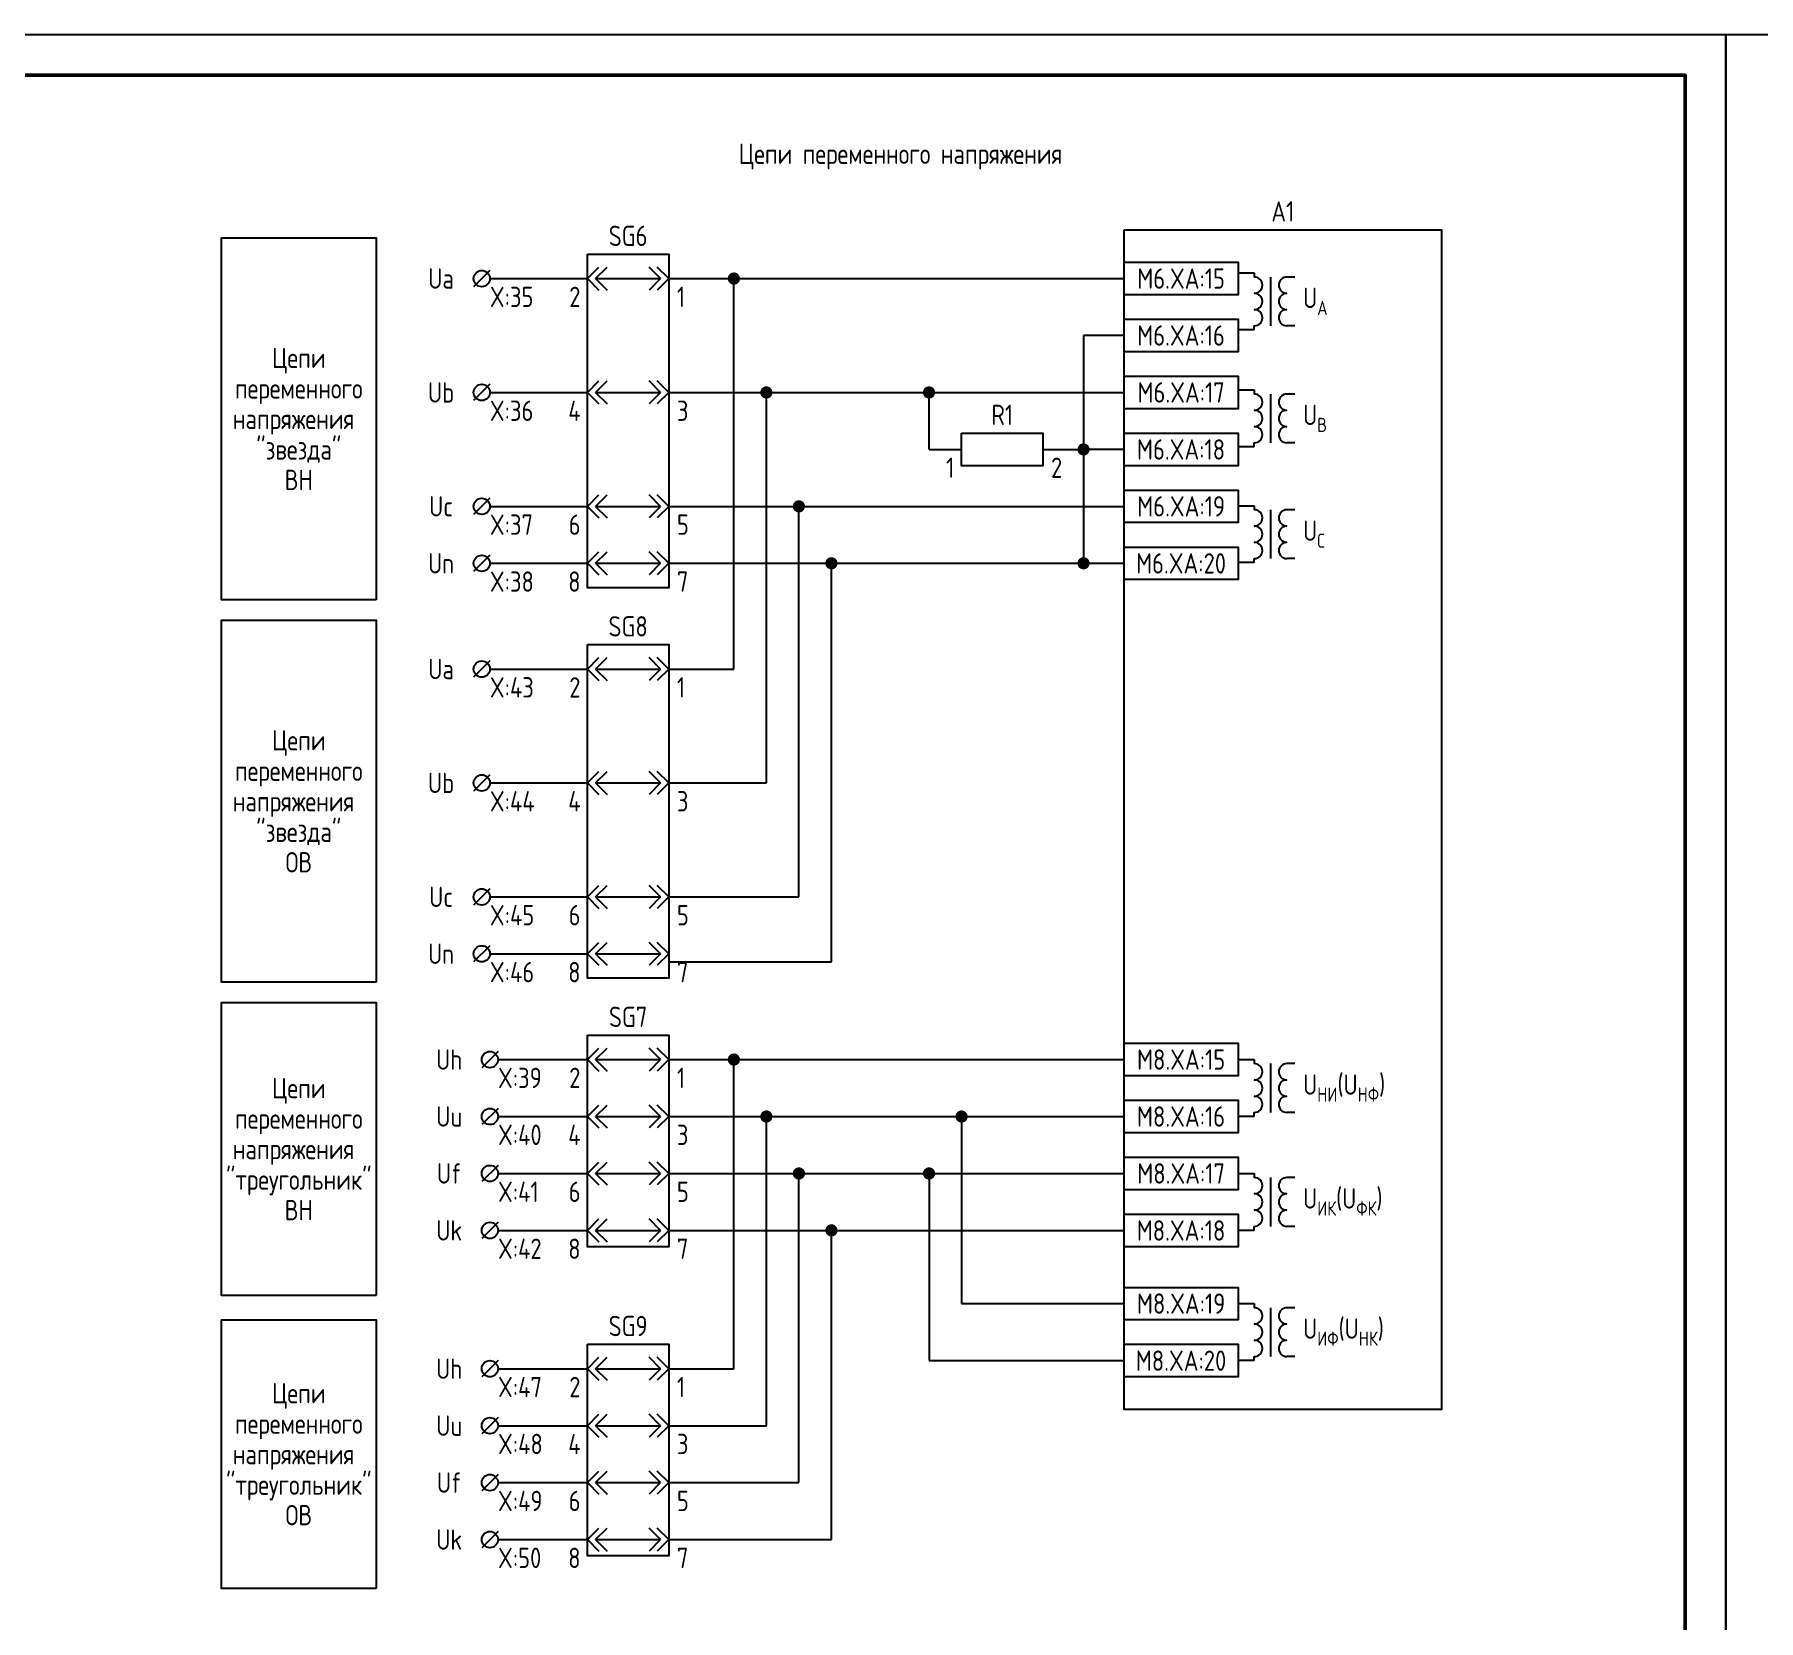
# Model space of a CAD drawing. Header units: millimetres. Extents: x -1117 to 5358, y -90 to 1610.
# Drawn here: x 212 to 424, y 102.1 to 297 of the extents above; entities that cross this region are included whole.
import ezdxf

# ---------------------------------------------------------------- set-up
doc = ezdxf.new("R2010")
doc.units = ezdxf.units.MM
doc.styles.add('Gost_type_A', font='GOST_A.TTF')

# ---------------------------------------------------------------- blocks, each defined once
blk = doc.blocks.new('Формат_А3')
blk.add_lwpolyline([(-420, 297), (0, 297), (0, 0), (-420, 0)], close=True)
at = {"lineweight": 50}
blk.add_lwpolyline([(-400, 292), (-5, 292), (-5, 5), (-400, 5)], close=True, dxfattribs=at)
blk = doc.blocks.new('БИ_разъем')
for p, q in [((0, 0), (1.41, 1.41)), ((0, 0), (1.41, 1.41)), ((0, 0), (1.41, -1.41)), ((0, 0), (1.41, -1.41)), ((1, 0), (2.41, 1.41)), ((1, 0), (2.41, -1.41)), ((1, 0), (9, 0)), ((9, 0), (7.59, 1.41)), ((9, 0), (7.59, -1.41)), ((10, 0), (8.59, 1.41)), ((10, 0), (8.59, 1.41)), ((10, 0), (8.59, -1.41)), ((10, 0), (8.59, -1.41))]:
    blk.add_line(p, q)
blk = doc.blocks.new('POINT')
at = {"const_width": 0.75}
blk.add_lwpolyline([(-0.375, 0, 1), (0.375, 0, 1)], format="xyb", close=True, dxfattribs=at)

msp = doc.modelspace()

# ---------------------------------------------------------------- linework, layer by layer
for p, q in [((268, 268), (266, 266)), ((268, 267), (280, 267)), ((290, 267), (346, 267)), ((298, 219), (298, 267)), ((346, 260), (341, 260)), ((341, 260), (341, 232)), ((268, 254), (266, 252)), ((268, 253), (280, 253)), ((290, 253), (346, 253)), ((302, 205), (302, 253)), ((322, 246), (322, 253)), ((322, 246), (326, 246)), ((336, 246), (341, 246)), ((346, 246), (341, 246)), ((268, 240), (266, 238)), ((268, 239), (280, 239)), ((290, 239), (346, 239)), ((306, 191), (306, 239)), ((268, 233), (266, 231)), ((268, 232), (280, 232)), ((290, 232), (346, 232)), ((310, 183), (310, 232)), ((268, 220), (266, 218)), ((268, 219), (280, 219)), ((290, 219), (298, 219)), ((268, 206), (266, 204)), ((268, 205), (280, 205)), ((290, 205), (302, 205)), ((268, 192), (266, 190)), ((268, 191), (280, 191)), ((290, 191), (306, 191)), ((268, 185), (266, 183)), ((268, 184), (280, 184)), ((290, 183), (310, 183)), ((269, 172), (267, 170)), ((269, 171), (280, 171)), ((290, 171), (346, 171)), ((298, 133), (298, 171)), ((269, 165), (267, 163)), ((269, 164), (280, 164)), ((290, 164), (346, 164)), ((302, 126), (302, 164)), ((326, 164), (326, 141)), ((269, 158), (267, 156)), ((269, 157), (280, 157)), ((290, 157), (346, 157)), ((306, 119), (306, 157)), ((322, 157), (322, 134)), ((269, 151), (267, 149)), ((269, 150), (280, 150)), ((290, 150), (346, 150)), ((310, 112), (310, 150)), ((326, 141), (346, 141)), ((269, 134), (267, 132)), ((322, 134), (346, 134)), ((269, 133), (280, 133)), ((290, 133), (298, 133)), ((269, 127), (267, 125)), ((269, 126), (280, 126)), ((290, 126), (302, 126)), ((269, 120), (267, 118)), ((269, 119), (280, 119)), ((290, 119), (306, 119)), ((269, 113), (267, 111)), ((269, 112), (280, 112)), ((290, 112), (310, 112))]:
    msp.add_line(p, q)
at = {"ltscale": 4}
for p, q in [((360, 267.69), (362, 267.69)), ((362, 267.69), (362, 267.19)), ((362, 267.69), (362, 267.19)), ((364, 267.19), (364, 263.19)), ((367, 267.19), (366, 267.19)), ((364, 265.19), (364, 261.19)), ((362, 260.69), (362, 261.19)), ((367, 261.19), (366, 261.19)), ((362, 260.69), (360, 260.69)), ((360, 253.31), (362, 253.31)), ((362, 253.31), (362, 252.81)), ((362, 253.31), (362, 252.81)), ((364, 252.81), (364, 248.81)), ((367, 252.81), (366, 252.81)), ((364, 250.81), (364, 246.81)), ((362, 246.31), (360, 246.31)), ((362, 246.31), (362, 246.81)), ((367, 246.81), (366, 246.81)), ((360, 239.08), (362, 239.08)), ((362, 239.08), (362, 238.58)), ((362, 239.08), (362, 238.58)), ((364, 238.58), (364, 234.58)), ((367, 238.58), (366, 238.58)), ((364, 236.58), (364, 232.58)), ((362, 232.08), (360, 232.08)), ((362, 232.08), (362, 232.58)), ((367, 232.58), (366, 232.58)), ((360, 171), (362, 171)), ((362, 171), (362, 170.5)), ((362, 171), (362, 170.5)), ((364, 170.5), (364, 166.5)), ((367, 170.5), (366, 170.5)), ((364, 168.5), (364, 164.5)), ((362, 164), (360, 164)), ((362, 164), (362, 164.5)), ((367, 164.5), (366, 164.5)), ((360, 157), (362, 157)), ((362, 157), (362, 156.5)), ((362, 157), (362, 156.5)), ((364, 156.5), (364, 152.5)), ((367, 156.5), (366, 156.5)), ((364, 154.5), (364, 150.5)), ((362, 150), (360, 150)), ((362, 150), (362, 150.5)), ((367, 150.5), (366, 150.5)), ((360, 141), (362, 141)), ((362, 141), (362, 140.5)), ((362, 141), (362, 140.5)), ((364, 140.5), (364, 136.5)), ((367, 140.5), (366, 140.5)), ((364, 138.5), (364, 134.5)), ((362, 134), (360, 134)), ((362, 134), (362, 134.5)), ((367, 134.5), (366, 134.5))]:
    msp.add_line(p, q, dxfattribs=at)
for points in [[(254, 227.5), (235, 227.5), (235, 272), (254, 272)], [(346, 273), (385, 273), (385, 128), (346, 128)], [(280, 270), (290, 270), (290, 229), (280, 229)], [(346, 269), (360, 269), (360, 265), (346, 265)], [(346, 262), (360, 262), (360, 258), (346, 258)], [(346, 255), (360, 255), (360, 251), (346, 251)], [(326, 248), (336, 248), (336, 244), (326, 244)], [(346, 248), (360, 248), (360, 244), (346, 244)], [(346, 241), (360, 241), (360, 237), (346, 237)], [(346, 234), (360, 234), (360, 230), (346, 230)], [(254, 180.5), (235, 180.5), (235, 225), (254, 225)], [(280, 222), (290, 222), (290, 181), (280, 181)], [(254, 142), (235, 142), (235, 178), (254, 178)], [(280, 174), (290, 174), (290, 148), (280, 148)], [(346, 173), (360, 173), (360, 169), (346, 169)], [(346, 166), (360, 166), (360, 162), (346, 162)], [(346, 159), (360, 159), (360, 155), (346, 155)], [(346, 152), (360, 152), (360, 148), (346, 148)], [(346, 143), (360, 143), (360, 139), (346, 139)], [(254, 106), (235, 106), (235, 139), (254, 139)], [(280, 136), (290, 136), (290, 110), (280, 110)], [(346, 136), (360, 136), (360, 132), (346, 132)]]:
    msp.add_lwpolyline(points, close=True)
for centre in [(267, 267), (267, 253), (267, 239), (267, 232), (267, 219), (267, 205), (267, 191), (267, 184), (268, 171), (268, 164), (268, 157), (268, 150), (268, 133), (268, 126), (268, 119), (268, 112)]:
    msp.add_circle(centre, 1)
for centre, start, end in [((362, 266.19), 270, 90), ((366, 266.19), 90, 270), ((366, 266.19), 90, 270), ((362, 264.19), 270, 90), ((366, 264.19), 90, 270), ((366, 264.19), 90, 270), ((362, 262.19), 270, 90), ((366, 262.19), 90, 270), ((362, 251.81), 270, 90), ((366, 251.81), 90, 270), ((366, 251.81), 90, 270), ((362, 249.81), 270, 90), ((366, 249.81), 90, 270), ((366, 249.81), 90, 270), ((362, 247.81), 270, 90), ((366, 247.81), 90, 270), ((362, 237.58), 270, 90), ((366, 237.58), 90, 270), ((366, 237.58), 90, 270), ((362, 235.58), 270, 90), ((366, 235.58), 90, 270), ((366, 235.58), 90, 270), ((362, 233.58), 270, 90), ((366, 233.58), 90, 270), ((362, 169.5), 270, 90), ((366, 169.5), 90, 270), ((366, 169.5), 90, 270), ((362, 167.5), 270, 90), ((366, 167.5), 90, 270), ((366, 167.5), 90, 270), ((362, 165.5), 270, 90), ((366, 165.5), 90, 270), ((362, 155.5), 270, 90), ((366, 155.5), 90, 270), ((366, 155.5), 90, 270), ((362, 153.5), 270, 90), ((366, 153.5), 90, 270), ((366, 153.5), 90, 270), ((362, 151.5), 270, 90), ((366, 151.5), 90, 270), ((362, 139.5), 270, 90), ((366, 139.5), 90, 270), ((366, 139.5), 90, 270), ((362, 137.5), 270, 90), ((366, 137.5), 90, 270), ((366, 137.5), 90, 270), ((362, 135.5), 270, 90), ((366, 135.5), 90, 270)]:
    msp.add_arc(centre, 1, start, end, dxfattribs=at)

# ---------------------------------------------------------------- block references
at = {"color": 1}
for p in [(420, 0), (840, 0)]:
    msp.add_blockref('Формат_А3', p, dxfattribs=at)
for name, p in [('БИ_разъем', (280, 267)), ('POINT', (298, 267)), ('БИ_разъем', (280, 253)), ('POINT', (302, 253)), ('POINT', (322, 253)), ('POINT', (341, 246)), ('БИ_разъем', (280, 239)), ('POINT', (306, 239)), ('БИ_разъем', (280, 232)), ('POINT', (310, 232)), ('POINT', (341, 232)), ('БИ_разъем', (280, 219)), ('БИ_разъем', (280, 205)), ('БИ_разъем', (280, 191)), ('БИ_разъем', (280, 184)), ('БИ_разъем', (280, 171)), ('POINT', (298, 171)), ('БИ_разъем', (280, 164)), ('POINT', (302, 164)), ('POINT', (326, 164)), ('БИ_разъем', (280, 157)), ('POINT', (306, 157)), ('POINT', (322, 157)), ('БИ_разъем', (280, 150)), ('POINT', (310, 150)), ('БИ_разъем', (280, 133)), ('БИ_разъем', (280, 126)), ('БИ_разъем', (280, 119)), ('БИ_разъем', (280, 112))]:
    msp.add_blockref(name, p)

# ---------------------------------------------------------------- texts
at = {"char_height": 2.5, "line_spacing_factor": 0.9, "style": 'Gost_type_A'}
for s, insert, width, attachment_point in [('Цепи переменного напряжения', (318.5, 282), 197, 5), ('A1', (365.5, 274), 39, 8), ('SG6', (285, 271), 10, 8), ('Ua', (262, 267), 6, 5), ('X:35', (268, 266), 10, 1), ('{\\T0.9;2}', (279, 266), 5, 3), ('{\\T0.9;1}', (291, 266), 5, 1), ('Цепи переменного напряжения  "звезда"\\PВН', (244.5, 249.75), 19, 5), ('Ub', (262, 253), 6, 5), ('X:36', (268, 252), 10, 1), ('{\\T0.9;4}', (279, 252), 5, 3), ('{\\T0.9;3}', (291, 252), 5, 1), ('R1', (331, 249), 10, 8), ('{\\T0.9;1}', (325, 245), 5, 3), ('{\\T0.9;2}', (337, 245), 5, 1), ('Uc', (262, 239), 6, 5), ('X:37', (268, 238), 10, 1), ('{\\T0.9;6}', (279, 238), 5, 3), ('{\\T0.9;5}', (291, 238), 5, 1), ('Un', (262, 232), 6, 5), ('X:38', (268, 231), 10, 1), ('{\\T0.9;8}', (279, 231), 5, 3), ('{\\T0.9;7}', (291, 231), 5, 1), ('SG8', (285, 223), 10, 8), ('Ua', (262, 219), 6, 5), ('X:43', (268, 218), 10, 1), ('{\\T0.9;2}', (279, 218), 5, 3), ('{\\T0.9;1}', (291, 218), 5, 1), ('Цепи переменного напряжения  "звезда"\\PОВ', (244.5, 202.75), 19, 5), ('Ub', (262, 205), 6, 5), ('X:44', (268, 204), 10, 1), ('{\\T0.9;4}', (279, 204), 5, 3), ('{\\T0.9;3}', (291, 204), 5, 1), ('Uc', (262, 191), 6, 5), ('X:45', (268, 190), 10, 1), ('{\\T0.9;6}', (279, 190), 5, 3), ('{\\T0.9;5}', (291, 190), 5, 1), ('Un', (262, 184), 6, 5), ('X:46', (268, 183), 10, 1), ('{\\T0.9;8}', (279, 183), 5, 3), ('{\\T0.9;7}', (291, 183), 5, 1), ('SG7', (285, 175), 10, 8), ('Uh', (263, 171), 6, 5), ('X:39', (269, 170), 8, 1), ('{\\T0.9;2}', (279, 170), 5, 3), ('{\\T0.9;1}', (291, 170), 5, 1), ('Цепи переменного напряжения  "треугольник"\\PВН', (244.5, 160), 19, 5), ('Uu', (263, 164), 6, 5), ('X:40', (269, 163), 8, 1), ('{\\T0.9;4}', (279, 163), 5, 3), ('{\\T0.9;3}', (291, 163), 5, 1), ('Uf', (263, 157), 6, 5), ('X:41', (269, 156), 8, 1), ('{\\T0.9;6}', (279, 156), 5, 3), ('{\\T0.9;5}', (291, 156), 5, 1), ('Uk', (263, 150), 6, 5), ('X:42', (269, 149), 8, 1), ('{\\T0.9;8}', (279, 149), 5, 3), ('{\\T0.9;7}', (291, 149), 5, 1), ('SG9', (285, 137), 10, 8), ('Uh', (263, 133), 6, 5), ('X:47', (269, 132), 8, 1), ('{\\T0.9;2}', (279, 132), 5, 3), ('{\\T0.9;1}', (291, 132), 5, 1), ('Цепи переменного напряжения  "треугольник"\\PОВ', (244.5, 122.5), 19, 5), ('Uu', (263, 126), 6, 5), ('X:48', (269, 125), 8, 1), ('{\\T0.9;4}', (279, 125), 5, 3), ('{\\T0.9;3}', (291, 125), 5, 1), ('Uf', (263, 119), 6, 5), ('X:49', (269, 118), 8, 1), ('{\\T0.9;6}', (279, 118), 5, 3), ('{\\T0.9;5}', (291, 118), 5, 1), ('Uk', (263, 112), 6, 5), ('X:50', (269, 111), 8, 1), ('{\\T0.9;8}', (279, 111), 5, 3), ('{\\T0.9;7}', (291, 111), 5, 1)]:
    msp.add_mtext(s, dxfattribs=dict(at, insert=insert, width=width, attachment_point=attachment_point))
at = {"char_height": 2.5, "style": 'Gost_type_A'}
for s, insert, width, attachment_point in [('M6.XA:15', (353, 267), 14, 5), ('\\A1;U{\\H0.7x;\\S^ А;}', (368, 264.19), 12, 4), ('M6.XA:16', (352.99, 260), 14.018, 5), ('M6.XA:17', (353, 253), 14, 5), ('\\A1;U{\\H0.7x;\\S^ В;}', (368, 249.81), 12, 4), ('M6.XA:18', (352.99, 245.99), 14.018, 5), ('M6.XA:19', (353, 239), 14, 5), ('\\A1;U{\\H0.7x;\\S^ С;}', (368, 235.58), 9.8643, 4), ('M6.XA:20', (352.99, 231.99), 14.018, 5), ('M8.XA:15', (353, 171), 14, 5), ('\\A1;U{\\H0.7x;\\S^ НИ;}(U{\\H0.7x;\\S^ НФ;})', (368, 167.5), 12, 4), ('M8.XA:16', (352.99, 164), 14.018, 5), ('M8.XA:17', (353, 157), 14, 5), ('\\A1;U{\\H0.7x;\\S^ ИК;\\H1.42857x;(U\\H0.7x;\\S^ ФК;\\H1.42857x;)}', (368, 153.5), 12, 4), ('M8.XA:18', (352.99, 149.99), 14.018, 5), ('M8.XA:19', (353, 141), 14, 5), ('\\A1;U{\\H0.7x;\\S^ ИФ;\\H1.42857x;(U\\H0.7x;\\S^ НК;\\H1.42857x;)}', (368, 137.5), 12, 4), ('M8.XA:20', (352.99, 133.99), 14.018, 5)]:
    msp.add_mtext(s, dxfattribs=dict(at, insert=insert, width=width, attachment_point=attachment_point))

doc.saveas('drawing.dxf')
